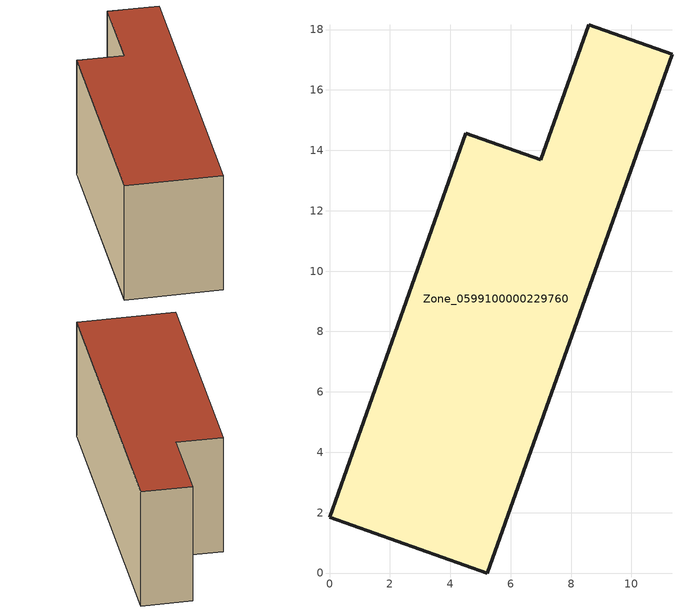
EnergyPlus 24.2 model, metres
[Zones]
Zone_0599100000229760
 floor ground (C_G): 5.23,0 0,1.85 4.5,14.57 7,13.68 8.59,18.15 11.34,17.18 z0.51
 wall outside (C_F): 5.23,0 11.34,17.18 8.59,18.15 7,13.68 4.5,14.57 0,1.85 5.23,0 z0.51:7.85
 roof outside (C_R): 0,1.85 5.23,0 11.34,17.18 8.59,18.15 7,13.68 4.5,14.57 z7.85
[BUILDING]
Pand.0599100000229760: North Axis=0; Terrain=City; Loads Convergence Tolerance Value=0.04; Temperature Convergence Tolerance Value=0.4; Solar Distribution=FullExterior; Maximum Number of Warmup Days=25; Minimum Number of Warmup Days=1
[Site:Location]
Rotterdam.The.Hague.AP_ZH_NLD Design_Conditions: Latitude=51.96; Longitude=4.45; Time Zone=1; Elevation=-4.5
[SITE:GROUNDTEMPERATURE:BUILDINGSURFACE]
18, 18, 18, 18, 18, 18, 18, 18, 18, 18, 18, 18
[MATERIAL] Thermal Absorptance=0.9; Solar Absorptance=0.7; Visible Absorptance=0.7
Name | Roughness | Thickness | Conductivity | Density | Specific Heat
G.TI.1975-1991 | MediumSmooth | 0.15 | 0.288461 | 540 | 1210
F.TI.1975-1991 | Rough | 0.3 | 0.230769 | 1920 | 840
R.TI.1975-1991 | MediumRough | 0.2 | 0.153846 | 1500 | 1000
[CONSTRUCTION]
C_G: G.TI.1975-1991
C_F: F.TI.1975-1991
C_R: R.TI.1975-1991
[ZONE]
Zone_0599100000229760: Type=1; Multiplier=1; Ceiling Height=Autocalculate; Volume=Autocalculate; Floor Area=autocalculate; Part of Total Floor Area=Yes
[ZONEINFILTRATION:DESIGNFLOWRATE]
Infil_Zone_0599100000229760: Zone or ZoneList or Space or SpaceList=Zone_0599100000229760; Schedule=AlwaysOn; Design Flow Rate Calculation Method=Flow/Area; Flow Rate per Floor Area=0.003; Constant Term Coefficient=1; Temperature Term Coefficient=0; Velocity Term Coefficient=0; Velocity Squared Term Coefficient=0
[HVACTEMPLATE:ZONE:IDEALLOADSAIRSYSTEM]
Zone_0599100000229760: Maximum Heating Supply Air Temperature=50; Minimum Cooling Supply Air Temperature=13; Maximum Heating Supply Air Humidity Ratio=0.0156; Minimum Cooling Supply Air Humidity Ratio=0.0077; Heating Limit=NoLimit; Cooling Limit=NoLimit; Dehumidification Control Type=ConstantSensibleHeatRatio; Cooling Sensible Heat Ratio=0.7; Dehumidification Setpoint=60; Humidification Control Type=None; Humidification Setpoint=30; Outdoor Air Method=None; Outdoor Air Flow Rate per Person=0.00944; Outdoor Air Flow Rate per Zone Floor Area=0; Outdoor Air Flow Rate per Zone=0; Demand Controlled Ventilation Type=None; Outdoor Air Economizer Type=NoEconomizer; Heat Recovery Type=None; Sensible Heat Recovery Effectiveness=0.7; Latent Heat Recovery Effectiveness=0.65
[ZONECONTROL:THERMOSTAT]
ThermostatControl_Zone_0599100000229760: Zone or ZoneList=Zone_0599100000229760; Control Type Schedule=DualSetpointControlType; Control 1=Thermostat_Zone_0599100000229760; Temperature Difference Between Cutout And Setpoint=0
[THERMOSTATSETPOINT:DUALSETPOINT]
Thermostat_Zone_0599100000229760: Heating Setpoint Temperature Schedule=HeatingSetpoint_Zone_0599100000229760; Cooling Setpoint Temperature Schedule=CoolingSetpoint_Zone_0599100000229760
[SCHEDULE:COMPACT]
HeatingSetpoint_Zone_0599100000229760: Through: 12/31, For: AllDays, Until: 24:00, 21
CoolingSetpoint_Zone_0599100000229760: Through: 12/31, For: AllDays, Until: 24:00, 24
DualSetpointControlType: Through: 12/31, For: AllDays, Until: 24:00, 4
AlwaysOn: Through: 12/31, For: AllDays, Until: 24:00, 1
